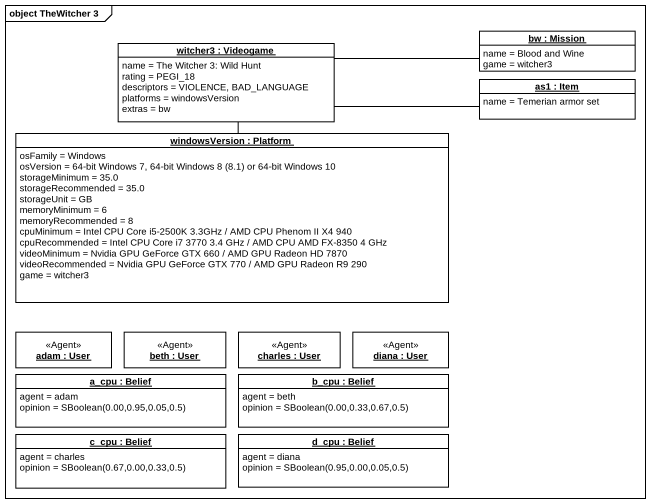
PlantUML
@startuml
mainframe object TheWitcher 3
hide circle
hide empty members
object "witcher3 : Videogame" as witcher3 {
  name = The Witcher 3: Wild Hunt
  rating = PEGI_18
  descriptors = VIOLENCE, BAD_LANGUAGE
  platforms = windowsVersion
  extras = bw
}
object "bw : Mission" as bw {
  name = Blood and Wine
  game = witcher3
}
object "as1 : Item" as as1 {
  name = Temerian armor set
}
object "windowsVersion : Platform" as windowsVersion {
  osFamily = Windows
  osVersion = 64-bit Windows 7, 64-bit Windows 8 (8.1) or 64-bit Windows 10
  storageMinimum = 35.0
  storageRecommended = 35.0
  storageUnit = GB
  memoryMinimum = 6
  memoryRecommended = 8
  cpuMinimum = Intel CPU Core i5-2500K 3.3GHz / AMD CPU Phenom II X4 940
  cpuRecommended = Intel CPU Core i7 3770 3.4 GHz / AMD CPU AMD FX-8350 4 GHz
  videoMinimum = Nvidia GPU GeForce GTX 660 / AMD GPU Radeon HD 7870
  videoRecommended = Nvidia GPU GeForce GTX 770 / AMD GPU Radeon R9 290
  game = witcher3
}
object "adam : User" as adam <<Agent>> #FFFFFF
object "beth : User" as beth <<Agent>> #FFFFFF
object "charles : User" as charles <<Agent>> #FFFFFF
object "diana : User" as diana <<Agent>> #FFFFFF
object "a_cpu : Belief" as a_cpu #FFFFFF {
  agent = adam
  opinion = SBoolean(0.00,0.95,0.05,0.5)
}
object "b_cpu : Belief" as b_cpu #FFFFFF {
  agent = beth
  opinion = SBoolean(0.00,0.33,0.67,0.5)
}
object "c_cpu : Belief" as c_cpu #FFFFFF {
  agent = charles
  opinion = SBoolean(0.67,0.00,0.33,0.5)
}
object "d_cpu : Belief" as d_cpu #FFFFFF {
  agent = diana
  opinion = SBoolean(0.95,0.00,0.05,0.5)
}
witcher3 -right- bw
witcher3 -right- as1
windowsVersion -up- witcher3
@enduml
